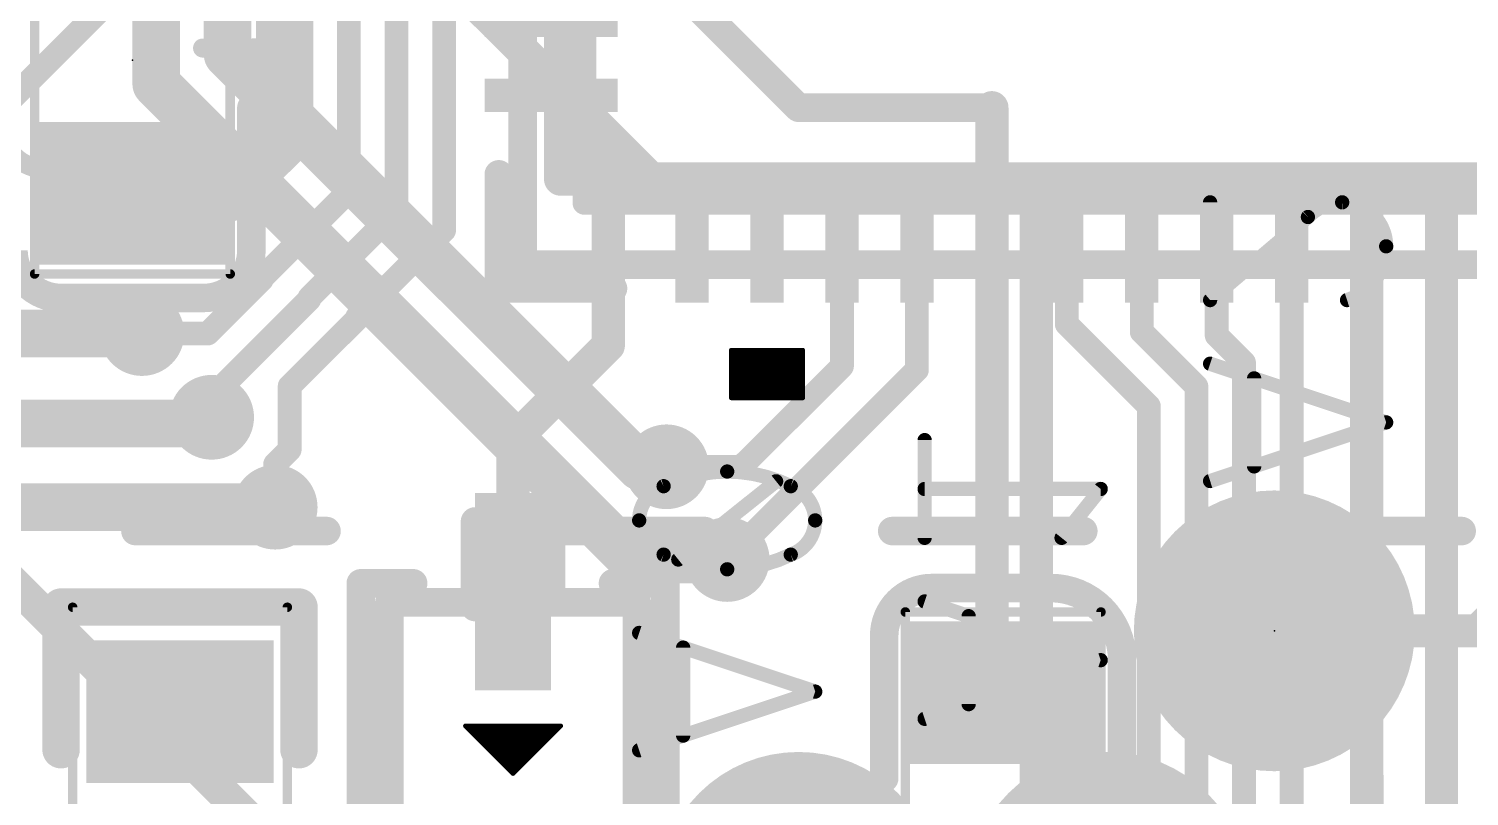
# Model space of a CAD drawing. Extents: x -5 to 103, y -6 to 58.
# Drawn here: x 82.25 to 89.94, y 20.83 to 24.93 of the extents above; entities that cross this region are included whole.
import ezdxf

# ---------------------------------------------------------------- set-up
doc = ezdxf.new("R2010")
doc.units = 0
for name, color, linetype in [('1', 12, 'CONTINUOUS'), ('16', 132, 'CONTINUOUS'), ('18', 110, 'CONTINUOUS'), ('21', 40, 'CONTINUOUS'), ('22', 3, 'CONTINUOUS'), ('23', 53, 'CONTINUOUS'), ('24', 53, 'CONTINUOUS'), ('25', 40, 'CONTINUOUS'), ('39', 12, 'CONTINUOUS'), ('51', 254, 'CONTINUOUS')]:
    doc.layers.add(name, color=color, linetype=linetype)

# ---------------------------------------------------------------- blocks, each defined once
blk = doc.blocks.new('RECT')
blk.add_solid([(-0.5, -0.5), (0.5, -0.5), (-0.5, 0.5), (0.5, 0.5)])
blk = doc.blocks.new('PIE')
at = {"const_width": 0.5}
blk.add_lwpolyline([(0, -0.25, 1), (0, 0.25, 1), (0, -0.25)], format="xyb", dxfattribs=at)
blk = doc.blocks.new('ROUNDV')
at = {"const_width": 0.5}
blk.add_lwpolyline([(0, -0.25, 1), (0, 0.25, 1), (0, -0.25)], format="xyb", dxfattribs=at)

msp = doc.modelspace()

# ---------------------------------------------------------------- linework, layer by layer
at = {"layer": '1'}
for points, const_width in [([(85.09, 33.02), (85.09, 24.13)], 0.1778), ([(85.217, 24.003), (85.217, 30.353)], 0.127), ([(83.6168, 24.3586), (83.6168, 25.9842)], 0.3048), ([(83.9597, 25.7378), (83.9597, 24.0665)], 0.127), ([(84.2137, 25.5524), (84.2137, 23.9613)], 0.127), ([(82.1131, 24.5137), (82.804, 25.2046)], 0.127), ([(84.4677, 25.2222), (84.4677, 23.8561)], 0.127), ([(85.725, 25.146), (86.36, 24.511)], 0.1524), ([(85.344, 24.2729), (85.0392, 24.5777)], 0.1778), ([(86.36, 24.511), (87.3919, 24.511)], 0.1524), ([(87.3919, 23.8252), (87.3919, 24.511)], 0.1778), ([(83.6168, 24.3586), (83.312, 24.0538)], 0.3048), ([(85.344, 23.241), (85.344, 24.2729)], 0.1778), ([(82.804, 24.0538), (83.312, 24.0538)], 0.3048), ([(85.09, 24.13), (87.63, 24.13)], 0.1778), ([(87.63, 24.13), (87.63, 20.32)], 0.1778), ([(83.9216, 24.0284), (83.82, 23.9268)], 0.127), ([(83.9597, 24.0665), (83.9216, 24.0284)], 0.127), ([(84.2137, 23.9613), (83.7489, 23.4965)], 0.127), ([(90.932, 24.003), (85.217, 24.003)], 0.127), ([(83.4949, 23.6017), (83.82, 23.9268)], 0.127), ([(84.4677, 23.8561), (84.0029, 23.3913)], 0.127), ([(87.3919, 23.8252), (87.3919, 21.4471)], 0.1778), ([(89.3921, 23.8252), (89.3921, 19.0666)], 0.1778), ([(89.7922, 23.8252), (89.7922, 20.1551)], 0.1778), ([(86.5918, 23.1303), (86.5918, 23.8252)], 0.127), ([(86.9918, 23.1108), (86.9918, 23.8252)], 0.127), ([(87.7919, 23.8252), (87.7919, 23.3549)], 0.127), ([(88.192, 23.8252), (88.192, 23.314)], 0.127), ([(88.592, 23.295), (88.592, 23.8252)], 0.127), ([(88.9921, 23.8252), (88.9921, 16.4179)], 0.127), ([(83.2058, 23.3048), (83.4949, 23.5939)], 0.127), ([(83.4949, 23.5939), (83.4949, 23.6017)], 0.127), ([(83.7489, 23.4887), (83.2268, 22.9666)], 0.127), ([(83.7489, 23.4965), (83.7489, 23.4887)], 0.127), ([(84.0029, 23.3913), (84.0029, 23.3835)], 0.127), ([(84.0029, 23.3835), (83.6435, 23.0241)], 0.127), ([(88.2301, 22.9167), (87.7919, 23.3549)], 0.127), ([(88.4841, 23.0219), (88.192, 23.314)], 0.127), ([(82.8546, 23.3048), (83.2058, 23.3048)], 0.127), ([(84.836, 22.733), (85.344, 23.241)], 0.1778), ([(88.7381, 23.1489), (88.592, 23.295)], 0.127), ([(85.979, 22.098), (86.9918, 23.1108)], 0.127), ([(86.5918, 23.1303), (86.0547, 22.5933)], 0.127), ([(88.7381, 15.24), (88.7381, 23.1489)], 0.127), ([(83.6435, 23.0241), (83.6435, 22.685)], 0.127), ([(88.4841, 16.51), (88.4841, 23.0219)], 0.127), ([(83.2268, 22.9666), (83.2268, 22.8576)], 0.127), ([(83.82, 20.32), (81.28, 22.86)], 0.1778), ([(88.2301, 16.891), (88.2301, 22.9167)], 0.127), ([(84.836, 21.9266), (84.836, 22.733)], 0.1778), ([(83.6435, 22.685), (83.566, 22.6075)], 0.127), ([(83.566, 22.6075), (83.566, 22.3774)], 0.127), ([(85.6549, 22.5933), (86.0547, 22.5933)], 0.127), ([(87.3919, 21.4471), (87.4522, 21.3868)], 0.1778)]:
    msp.add_lwpolyline(points, dxfattribs=dict(at, const_width=const_width))
for points, const_width in [([(85.0706, 24.6091, 1), (85.0078, 24.5462)], 0.0889), ([(86.36, 24.5491, 1), (86.36, 24.4729)], 0.0762), ([(86.3331, 24.4841, 1), (86.3869, 24.5379)], 0.0762), ([(87.4363, 24.511, 1), (87.3474, 24.511)], 0.0889), ([(87.3919, 24.4729, 1), (87.3919, 24.5491)], 0.0762), ([(83.6707, 24.3047, 1), (83.5629, 24.4125)], 0.1524), ([(83.5406, 24.3586, 1), (83.693, 24.3586)], 0.1524), ([(85.3885, 24.2729, 1), (85.2996, 24.2729)], 0.0889), ([(85.3126, 24.2414, 1), (85.3754, 24.3043)], 0.0889), ([(82.804, 24.13, 1), (82.804, 23.9776)], 0.1524), ([(83.2581, 24.1077, 1), (83.3659, 23.9999)], 0.1524), ([(83.312, 23.9776, 1), (83.312, 24.13)], 0.1524), ([(85.09, 24.1745, 1), (85.09, 24.0856)], 0.0889), ([(85.0456, 24.13, 1), (85.1345, 24.13)], 0.0889), ([(87.6745, 24.13, 1), (87.5856, 24.13)], 0.0889), ([(87.63, 24.0856, 1), (87.63, 24.1745)], 0.0889), ([(83.8991, 24.0509, 1), (83.9441, 24.0059)], 0.0635), ([(83.9441, 24.0059, 1), (83.8991, 24.0509)], 0.0635), ([(83.9279, 24.0665, 1), (83.9915, 24.0665)], 0.0635), ([(83.9822, 24.044, 1), (83.9372, 24.089)], 0.0635), ([(84.182, 23.9613, 1), (84.2455, 23.9613)], 0.0635), ([(84.2362, 23.9388, 1), (84.1912, 23.9837)], 0.0635), ([(85.1852, 24.003, 1), (85.2488, 24.003)], 0.0635), ([(85.217, 24.0347, 1), (85.217, 23.9713)], 0.0635), ([(83.7975, 23.9493, 1), (83.8425, 23.9043)], 0.0635), ([(83.8425, 23.9043, 1), (83.7975, 23.9493)], 0.0635), ([(84.4902, 23.8336, 1), (84.4452, 23.8785)], 0.0635), ([(87.4363, 23.8252, 1), (87.3474, 23.8252)], 0.0889), ([(89.4366, 23.8252, 1), (89.3477, 23.8252)], 0.0889), ([(89.8366, 23.8252, 1), (89.7477, 23.8252)], 0.0889), ([(84.436, 23.8561, 1), (84.4995, 23.8561)], 0.0635), ([(86.6235, 23.8252, 1), (86.56, 23.8252)], 0.0635), ([(87.0236, 23.8252, 1), (86.9601, 23.8252)], 0.0635), ([(87.3474, 23.8252, 1), (87.4363, 23.8252)], 0.0889), ([(87.8237, 23.8252, 1), (87.7602, 23.8252)], 0.0635), ([(88.2237, 23.8252, 1), (88.1602, 23.8252)], 0.0635), ([(88.6238, 23.8252, 1), (88.5603, 23.8252)], 0.0635), ([(89.0238, 23.8252, 1), (88.9603, 23.8252)], 0.0635), ([(83.5266, 23.6017, 1), (83.4631, 23.6017)], 0.0635), ([(83.4631, 23.5939, 1), (83.5266, 23.5939)], 0.0635), ([(83.4724, 23.6241, 1), (83.5173, 23.5792)], 0.0635), ([(83.5173, 23.5714, 1), (83.4724, 23.6163)], 0.0635), ([(83.7806, 23.4965, 1), (83.7171, 23.4965)], 0.0635), ([(83.7264, 23.5189, 1), (83.7713, 23.474)], 0.0635), ([(83.7713, 23.4662, 1), (83.7264, 23.5111)], 0.0635), ([(83.7171, 23.4887, 1), (83.7806, 23.4887)], 0.0635), ([(84.0346, 23.3913, 1), (83.9711, 23.3913)], 0.0635), ([(83.9804, 23.4137, 1), (84.0253, 23.3688)], 0.0635), ([(83.9711, 23.3835, 1), (84.0346, 23.3835)], 0.0635), ([(84.0253, 23.361, 1), (83.9804, 23.4059)], 0.0635), ([(87.7602, 23.3549, 1), (87.8237, 23.3549)], 0.0635), ([(87.8144, 23.3773, 1), (87.7695, 23.3324)], 0.0635), ([(88.2144, 23.3365, 1), (88.1695, 23.2916)], 0.0635), ([(82.8546, 23.3366, 1), (82.8546, 23.2731)], 0.0635), ([(83.1833, 23.3273, 1), (83.2283, 23.2824)], 0.0635), ([(83.2058, 23.2731, 1), (83.2058, 23.3366)], 0.0635), ([(85.3754, 23.2096, 1), (85.3126, 23.2724)], 0.0889), ([(88.1602, 23.314, 1), (88.2237, 23.314)], 0.0635), ([(88.5603, 23.295, 1), (88.6238, 23.295)], 0.0635), ([(88.6145, 23.3174, 1), (88.5696, 23.2725)], 0.0635), ([(85.2996, 23.241, 1), (85.3885, 23.241)], 0.0889), ([(86.56, 23.1303, 1), (86.6235, 23.1303)], 0.0635), ([(86.6142, 23.1079, 1), (86.5693, 23.1528)], 0.0635), ([(87.0143, 23.0884, 1), (86.9694, 23.1333)], 0.0635), ([(88.7698, 23.1489, 1), (88.7063, 23.1489)], 0.0635), ([(88.7156, 23.1265, 1), (88.7605, 23.1714)], 0.0635), ([(83.621, 23.0465, 1), (83.666, 23.0016)], 0.0635), ([(83.6753, 23.0241, 1), (83.6118, 23.0241)], 0.0635), ([(86.9601, 23.1108, 1), (87.0236, 23.1108)], 0.0635), ([(88.5158, 23.0219, 1), (88.4523, 23.0219)], 0.0635), ([(88.4616, 22.9995, 1), (88.5065, 23.0444)], 0.0635), ([(83.2585, 22.9666, 1), (83.195, 22.9666)], 0.0635), ([(83.2043, 22.9891, 1), (83.2493, 22.9441)], 0.0635), ([(88.2618, 22.9167, 1), (88.1983, 22.9167)], 0.0635), ([(88.2076, 22.8943, 1), (88.2525, 22.9392)], 0.0635), ([(83.195, 22.8576, 1), (83.2585, 22.8576)], 0.0635), ([(84.8046, 22.7644, 1), (84.8674, 22.7016)], 0.0889), ([(84.8804, 22.733, 1), (84.7916, 22.733)], 0.0889), ([(83.6118, 22.685, 1), (83.6753, 22.685)], 0.0635), ([(83.666, 22.6625, 1), (83.621, 22.7074)], 0.0635), ([(83.5978, 22.6075, 1), (83.5343, 22.6075)], 0.0635), ([(83.5435, 22.6299, 1), (83.5885, 22.585)], 0.0635), ([(85.6549, 22.625, 1), (85.6549, 22.5615)], 0.0635), ([(86.0322, 22.6157, 1), (86.0771, 22.5708)], 0.0635), ([(86.0547, 22.5615, 1), (86.0547, 22.625)], 0.0635), ([(83.5343, 22.3774, 1), (83.5978, 22.3774)], 0.0635), ([(85.9565, 22.1205, 1), (86.0015, 22.0755)], 0.0635), ([(84.7916, 21.9266, 1), (84.8804, 21.9266)], 0.0889), ([(87.4233, 21.4786, 1), (87.3604, 21.4157)], 0.0889), ([(87.3474, 21.4471, 1), (87.4363, 21.4471)], 0.0889), ([(87.4208, 21.3554, 1), (87.4836, 21.4182)], 0.0889)]:
    msp.add_lwpolyline(points, format="xyb", dxfattribs=dict(at, const_width=const_width))
at = {"layer": '16'}
for points, const_width in [([(82.931, 31.623), (82.931, 24.638)], 0.254), ([(83.312, 31.3249), (83.312, 24.7958)], 0.254), ([(85.5726, 24.13), (84.328, 25.3746)], 0.1778), ([(83.312, 24.7958), (85.5146, 22.5933)], 0.254), ([(82.931, 24.638), (85.471, 22.098)], 0.254), ([(96.52, 24.13), (85.5726, 24.13)], 0.1778), ([(77.9504, 23.3048), (82.8546, 23.3048)], 0.254), ([(77.8918, 22.8246), (83.1938, 22.8246)], 0.254), ([(83.1938, 22.8246), (83.2268, 22.8576)], 0.254), ([(85.5146, 22.5933), (85.6549, 22.5933)], 0.254), ([(77.8002, 22.3774), (83.566, 22.3774)], 0.254), ([(85.471, 22.098), (85.979, 22.098)], 0.254), ([(90.2343, 21.9657), (89.9856, 21.717)], 0.1778), ([(89.9856, 21.717), (88.9, 21.717)], 0.1778)]:
    msp.add_lwpolyline(points, dxfattribs=dict(at, const_width=const_width))
for points, const_width in [([(83.3569, 24.8407, 1), (83.2671, 24.7509)], 0.127), ([(83.2485, 24.7958, 1), (83.3755, 24.7958)], 0.127), ([(82.9759, 24.6829, 1), (82.8861, 24.5931)], 0.127), ([(82.8675, 24.638, 1), (82.9945, 24.638)], 0.127), ([(85.5726, 24.1745, 1), (85.5726, 24.0856)], 0.0889), ([(85.5412, 24.0986, 1), (85.604, 24.1614)], 0.0889), ([(82.8546, 23.2413, 1), (82.8546, 23.3683)], 0.127), ([(83.1489, 22.8695, 1), (83.2387, 22.7797)], 0.127), ([(83.2717, 22.8127, 1), (83.1819, 22.9025)], 0.127), ([(83.1938, 22.7611, 1), (83.1938, 22.8881)], 0.127), ([(85.5146, 22.6568, 1), (85.5146, 22.5298)], 0.127), ([(85.4697, 22.5484, 1), (85.5595, 22.6382)], 0.127), ([(85.6549, 22.5298, 1), (85.6549, 22.6568)], 0.127), ([(83.566, 22.3139, 1), (83.566, 22.4409)], 0.127), ([(85.471, 22.1615, 1), (85.471, 22.0345)], 0.127), ([(85.979, 22.0345, 1), (85.979, 22.1615)], 0.127), ([(85.4261, 22.0531, 1), (85.5159, 22.1429)], 0.127), ([(88.9, 21.7615, 1), (88.9, 21.6726)], 0.0889), ([(89.9542, 21.7484, 1), (90.017, 21.6856)], 0.0889)]:
    msp.add_lwpolyline(points, format="xyb", dxfattribs=dict(at, const_width=const_width))
at = {"layer": '21'}
for points, const_width in [([(83.439, 23.749), (83.439, 24.511)], 0.1524), ([(84.7598, 24.1554), (84.7598, 23.5458)], 0.1524), ([(84.7598, 23.5458), (85.3694, 23.5458)], 0.1524), ([(82.423, 23.495), (83.185, 23.495)], 0.1524), ([(86.0012, 22.9616), (86.0012, 23.2156)], 0.0254), ([(86.0012, 23.2156), (86.3822, 23.2156)], 0.0254), ([(86.3822, 23.2156), (86.3822, 22.9616)], 0.0254), ([(86.0012, 23.1902), (86.3822, 23.1902)], 0.0254), ([(86.0012, 23.1648), (86.3822, 23.1648)], 0.0254), ([(86.0012, 23.1394), (86.3822, 23.1394)], 0.0254), ([(86.0012, 23.114), (86.3822, 23.114)], 0.0254), ([(86.0012, 23.0886), (86.3822, 23.0886)], 0.0254), ([(86.0012, 23.0632), (86.3822, 23.0632)], 0.0254), ([(86.0012, 23.0378), (86.3822, 23.0378)], 0.0254), ([(86.0012, 23.0124), (86.3822, 23.0124)], 0.0254), ([(86.0012, 22.987), (86.3822, 22.987)], 0.0254), ([(86.3822, 22.9616), (86.0012, 22.9616)], 0.0254), ([(86.0012, 22.9616), (86.3822, 22.9616)], 0.0254), ([(84.0232, 21.971), (84.0232, 19.939)], 0.1524), ([(84.3026, 21.971), (84.0232, 21.971)], 0.1524), ([(85.6488, 21.971), (85.3694, 21.971)], 0.1524), ([(85.6488, 19.939), (85.6488, 21.971)], 0.1524), ([(87.7062, 21.9456), (87.0712, 21.9456)], 0.1524), ([(83.693, 21.844), (82.423, 21.844)], 0.2), ([(82.423, 21.844), (82.423, 21.082)], 0.2), ([(83.693, 21.082), (83.693, 21.844)], 0.2), ([(86.8172, 21.6916), (86.8172, 20.9296)], 0.1524), ([(88.0872, 20.9296), (88.0872, 21.5646)], 0.1524), ([(85.09, 21.209), (84.582, 21.209)], 0.0254), ([(84.582, 21.209), (84.836, 20.955)], 0.0254), ([(84.6074, 21.1836), (85.0646, 21.1836)], 0.0254), ([(84.6328, 21.1582), (85.0392, 21.1582)], 0.0254), ([(84.836, 20.955), (85.09, 21.209)], 0.0254), ([(84.6582, 21.1328), (85.0138, 21.1328)], 0.0254), ([(84.6836, 21.1074), (84.9884, 21.1074)], 0.0254), ([(84.709, 21.082), (84.963, 21.082)], 0.0254), ([(84.7344, 21.0566), (84.9376, 21.0566)], 0.0254), ([(84.7598, 21.0312), (84.9122, 21.0312)], 0.0254), ([(84.7852, 21.0058), (84.8868, 21.0058)], 0.0254), ([(84.8106, 20.9804), (84.8614, 20.9804)], 0.0254)]:
    msp.add_lwpolyline(points, dxfattribs=dict(at, const_width=const_width))
for points, const_width in [([(83.4771, 24.511, 1), (83.4009, 24.511)], 0.0762), ([(84.7979, 24.1554, 1), (84.7217, 24.1554)], 0.0762), ([(82.169, 23.749, 0.4142), (82.423, 23.495)], 0.1524), ([(83.185, 23.495, 0.4142), (83.439, 23.749)], 0.1524), ([(83.4771, 23.749, 1), (83.4009, 23.749)], 0.0762), ([(83.4009, 23.749, 1), (83.4771, 23.749)], 0.0762), ([(84.7598, 23.5839, 1), (84.7598, 23.5077)], 0.0762), ([(85.3694, 23.5077, 1), (85.3694, 23.5839)], 0.0762), ([(82.423, 23.5331, 1), (82.423, 23.4569)], 0.0762), ([(82.423, 23.4569, 1), (82.423, 23.5331)], 0.0762), ([(83.185, 23.5331, 1), (83.185, 23.4569)], 0.0762), ([(83.185, 23.4569, 1), (83.185, 23.5331)], 0.0762), ([(84.7217, 23.5458, 1), (84.7979, 23.5458)], 0.0762), ([(86.0012, 23.222, 1), (86.0012, 23.2093)], 0.0127), ([(86.0076, 23.2156, 1), (85.9949, 23.2156)], 0.0127), ([(86.3886, 23.2156, 1), (86.3759, 23.2156)], 0.0127), ([(86.3822, 23.2093, 1), (86.3822, 23.222)], 0.0127), ([(86.0012, 23.1966, 1), (86.0012, 23.1838)], 0.0127), ([(86.0012, 23.1712, 1), (86.0012, 23.1584)], 0.0127), ([(86.0012, 23.1458, 1), (86.0012, 23.1331)], 0.0127), ([(86.3822, 23.1838, 1), (86.3822, 23.1966)], 0.0127), ([(86.3822, 23.1584, 1), (86.3822, 23.1712)], 0.0127), ([(86.3822, 23.1331, 1), (86.3822, 23.1458)], 0.0127), ([(86.0012, 23.1204, 1), (86.0012, 23.1076)], 0.0127), ([(86.0012, 23.095, 1), (86.0012, 23.0822)], 0.0127), ([(86.0012, 23.0696, 1), (86.0012, 23.0569)], 0.0127), ([(86.3822, 23.1076, 1), (86.3822, 23.1204)], 0.0127), ([(86.3822, 23.0822, 1), (86.3822, 23.095)], 0.0127), ([(86.3822, 23.0569, 1), (86.3822, 23.0696)], 0.0127), ([(86.0012, 23.0442, 1), (86.0012, 23.0314)], 0.0127), ([(86.0012, 23.0188, 1), (86.0012, 23.006)], 0.0127), ([(86.0012, 22.9934, 1), (86.0012, 22.9807)], 0.0127), ([(86.3822, 23.0314, 1), (86.3822, 23.0442)], 0.0127), ([(86.3822, 23.006, 1), (86.3822, 23.0188)], 0.0127), ([(86.3822, 22.9807, 1), (86.3822, 22.9934)], 0.0127), ([(86.0012, 22.968, 1), (86.0012, 22.9552)], 0.0127), ([(86.0012, 22.968, 1), (86.0012, 22.9552)], 0.0127), ([(85.9949, 22.9616, 1), (86.0076, 22.9616)], 0.0127), ([(86.3759, 22.9616, 1), (86.3886, 22.9616)], 0.0127), ([(86.3822, 22.9552, 1), (86.3822, 22.968)], 0.0127), ([(86.3822, 22.9552, 1), (86.3822, 22.968)], 0.0127), ([(84.0613, 21.971, 1), (83.9851, 21.971)], 0.0762), ([(84.0232, 22.0091, 1), (84.0232, 21.9329)], 0.0762), ([(84.3026, 21.9329, 1), (84.3026, 22.0091)], 0.0762), ([(85.3694, 22.0091, 1), (85.3694, 21.9329)], 0.0762), ([(85.6869, 21.971, 1), (85.6107, 21.971)], 0.0762), ([(85.6488, 21.9329, 1), (85.6488, 22.0091)], 0.0762), ([(87.0712, 21.9456, 0.4142), (86.8172, 21.6916)], 0.1524), ([(87.0712, 21.9837, 1), (87.0712, 21.9075)], 0.0762), ([(87.0712, 21.9075, 1), (87.0712, 21.9837)], 0.0762), ([(88.0872, 21.5646, 0.4142), (87.7062, 21.9456)], 0.1524), ([(87.7062, 21.9837, 1), (87.7062, 21.9075)], 0.0762), ([(87.7062, 21.9075, 1), (87.7062, 21.9837)], 0.0762), ([(82.423, 21.894, 1), (82.423, 21.794)], 0.1), ([(82.473, 21.844, 1), (82.373, 21.844)], 0.1), ([(83.743, 21.844, 1), (83.643, 21.844)], 0.1), ([(83.693, 21.794, 1), (83.693, 21.894)], 0.1), ([(86.8553, 21.6916, 1), (86.7791, 21.6916)], 0.0762), ([(86.7791, 21.6916, 1), (86.8553, 21.6916)], 0.0762), ([(88.1253, 21.5646, 1), (88.0491, 21.5646)], 0.0762), ([(88.0491, 21.5646, 1), (88.1253, 21.5646)], 0.0762), ([(84.582, 21.2154, 1), (84.582, 21.2026)], 0.0127), ([(84.5865, 21.2135, 1), (84.5775, 21.2045)], 0.0127), ([(84.6074, 21.19, 1), (84.6074, 21.1773)], 0.0127), ([(84.6328, 21.1646, 1), (84.6328, 21.1518)], 0.0127), ([(84.6582, 21.1392, 1), (84.6582, 21.1264)], 0.0127), ([(85.0138, 21.1264, 1), (85.0138, 21.1392)], 0.0127), ([(85.0392, 21.1518, 1), (85.0392, 21.1646)], 0.0127), ([(85.0646, 21.1773, 1), (85.0646, 21.19)], 0.0127), ([(85.0945, 21.2045, 1), (85.0855, 21.2135)], 0.0127), ([(85.09, 21.2026, 1), (85.09, 21.2154)], 0.0127), ([(82.373, 21.082, 1), (82.473, 21.082)], 0.1), ([(83.643, 21.082, 1), (83.743, 21.082)], 0.1), ([(84.6836, 21.1138, 1), (84.6836, 21.1011)], 0.0127), ([(84.709, 21.0884, 1), (84.709, 21.0756)], 0.0127), ([(84.7344, 21.063, 1), (84.7344, 21.0502)], 0.0127), ([(84.9376, 21.0502, 1), (84.9376, 21.063)], 0.0127), ([(84.963, 21.0756, 1), (84.963, 21.0884)], 0.0127), ([(84.9884, 21.1011, 1), (84.9884, 21.1138)], 0.0127), ([(84.7598, 21.0376, 1), (84.7598, 21.0249)], 0.0127), ([(84.7852, 21.0122, 1), (84.7852, 20.9994)], 0.0127), ([(84.8106, 20.9868, 1), (84.8106, 20.974)], 0.0127), ([(84.8614, 20.974, 1), (84.8614, 20.9868)], 0.0127), ([(84.8868, 20.9994, 1), (84.8868, 21.0122)], 0.0127), ([(84.9122, 21.0249, 1), (84.9122, 21.0376)], 0.0127), ([(84.8315, 20.9595, 1), (84.8405, 20.9505)], 0.0127), ([(84.8315, 20.9505, 1), (84.8405, 20.9595)], 0.0127), ([(86.7791, 20.9296, 1), (86.8553, 20.9296)], 0.0762), ([(88.0491, 20.9296, 1), (88.1253, 20.9296)], 0.0762)]:
    msp.add_lwpolyline(points, format="xyb", dxfattribs=dict(at, const_width=const_width))
at = {"layer": '22', "const_width": 0.0762}
for points in [[(88.5571, 23.4837), (88.5571, 24.0058)], [(89.0792, 23.9275), (88.5571, 23.4837)], [(89.4969, 22.8304), (88.5571, 23.1436)], [(88.7921, 23.0653), (88.7921, 22.5954)], [(88.5571, 22.5171), (89.4969, 22.8304)], [(87.0331, 22.2137), (87.0331, 22.7358)], [(85.7179, 22.098), (86.2401, 22.5157)], [(87.9729, 22.4748), (87.0331, 22.4748)], [(87.7641, 22.2137), (87.9729, 22.4748)], [(87.9729, 21.5604), (87.0331, 21.8736)], [(87.2681, 21.7953), (87.2681, 21.3254)], [(86.4489, 21.3925), (85.5091, 21.7057)], [(85.7441, 21.6274), (85.7441, 21.1575)], [(87.0331, 21.2471), (87.9729, 21.5604)], [(85.5091, 21.0792), (86.4489, 21.3925)]]:
    msp.add_lwpolyline(points, dxfattribs=at)
at = {"layer": '22'}
for points, const_width in [([(88.5761, 24.0058, 1), (88.5381, 24.0058)], 0.0381), ([(89.2619, 24.0058, 0.2052), (89.0792, 23.9275)], 0.0762), ([(89.4969, 23.7709, 0.4142), (89.2619, 24.0058)], 0.0762), ([(89.2619, 24.0249, 1), (89.2619, 23.9868)], 0.0381), ([(89.262, 23.9868, 1), (89.2619, 24.0249)], 0.0381), ([(89.0654, 23.9406, 1), (89.093, 23.9144)], 0.0381), ([(89.0915, 23.913, 1), (89.0669, 23.942)], 0.0381), ([(89.2881, 23.4837, 0.3252), (89.4969, 23.7709)], 0.0762), ([(89.5159, 23.7709, 1), (89.4779, 23.7709)], 0.0381), ([(89.4779, 23.7709, 1), (89.516, 23.7709)], 0.0381), ([(88.5448, 23.4982, 1), (88.5694, 23.4692)], 0.0381), ([(88.5381, 23.4837, 1), (88.5761, 23.4837)], 0.0381), ([(89.2822, 23.5018, 1), (89.2939, 23.4656)], 0.0381), ([(88.5631, 23.1617, 1), (88.5511, 23.1256)], 0.0381), ([(88.8111, 23.0653, 1), (88.773, 23.0653)], 0.0381), ([(89.5029, 22.8123, 1), (89.4909, 22.8484)], 0.0381), ([(89.4909, 22.8123, 1), (89.5029, 22.8484)], 0.0381), ([(87.0521, 22.7358, 1), (87.0141, 22.7358)], 0.0381), ([(88.773, 22.5954, 1), (88.8111, 22.5954)], 0.0381), ([(85.979, 22.5679, 0.1139), (85.6396, 22.4896)], 0.0762), ([(86.3184, 22.4896, 0.1139), (85.979, 22.5679)], 0.0762), ([(85.979, 22.5869, 1), (85.979, 22.5489)], 0.0381), ([(85.979, 22.5489, 1), (85.979, 22.587)], 0.0381), ([(86.252, 22.5008, 1), (86.2282, 22.5306)], 0.0381), ([(88.5511, 22.5352, 1), (88.5631, 22.499)], 0.0381), ([(85.6396, 22.4896, 0.3205), (85.5091, 22.3068)], 0.0762), ([(85.6313, 22.5067, 1), (85.648, 22.4725)], 0.0381), ([(85.6458, 22.4716, 1), (85.6334, 22.5076)], 0.0381), ([(86.4489, 22.3068, 0.3205), (86.3184, 22.4896)], 0.0762), ([(86.3246, 22.5076, 1), (86.3122, 22.4716)], 0.0381), ([(86.31, 22.4725, 1), (86.3267, 22.5067)], 0.0381), ([(87.0331, 22.4938, 1), (87.0331, 22.4557)], 0.0381), ([(87.9878, 22.4629, 1), (87.958, 22.4867)], 0.0381), ([(87.9729, 22.4557, 1), (87.9729, 22.4938)], 0.0381), ([(85.5091, 22.3068, 0.3205), (85.6396, 22.1241)], 0.0762), ([(85.5281, 22.3068, 1), (85.4901, 22.3068)], 0.0381), ([(85.4901, 22.3068, 1), (85.5281, 22.3068)], 0.0381), ([(86.3184, 22.1241, 0.3205), (86.4489, 22.3068)], 0.0762), ([(86.4679, 22.3068, 1), (86.4299, 22.3068)], 0.0381), ([(86.4299, 22.3068, 1), (86.4679, 22.3068)], 0.0381), ([(87.0141, 22.2137, 1), (87.0521, 22.2137)], 0.0381), ([(87.7492, 22.2256, 1), (87.7789, 22.2018)], 0.0381), ([(85.6396, 22.1241, 0.1139), (85.979, 22.0458)], 0.0762), ([(85.648, 22.1412, 1), (85.6313, 22.107)], 0.0381), ([(85.6334, 22.1061, 1), (85.6458, 22.1421)], 0.0381), ([(85.979, 22.0458, 0.1139), (86.3184, 22.1241)], 0.0762), ([(86.3122, 22.1421, 1), (86.3246, 22.1061)], 0.0381), ([(86.3267, 22.107, 1), (86.31, 22.1412)], 0.0381), ([(85.706, 22.1129, 1), (85.7298, 22.0831)], 0.0381), ([(85.979, 22.0648, 1), (85.979, 22.0267)], 0.0381), ([(85.979, 22.0267, 1), (85.979, 22.0648)], 0.0381), ([(87.0391, 21.8917, 1), (87.0271, 21.8556)], 0.0381), ([(87.2871, 21.7953, 1), (87.249, 21.7953)], 0.0381), ([(85.5151, 21.7238, 1), (85.5031, 21.6876)], 0.0381), ([(85.7631, 21.6274, 1), (85.725, 21.6274)], 0.0381), ([(87.9789, 21.5423, 1), (87.9669, 21.5784)], 0.0381), ([(87.9669, 21.5423, 1), (87.9789, 21.5784)], 0.0381), ([(86.4549, 21.3744, 1), (86.4429, 21.4105)], 0.0381), ([(86.4429, 21.3744, 1), (86.4549, 21.4105)], 0.0381), ([(87.249, 21.3254, 1), (87.2871, 21.3254)], 0.0381), ([(87.0271, 21.2652, 1), (87.0391, 21.229)], 0.0381), ([(85.725, 21.1575, 1), (85.7631, 21.1575)], 0.0381), ([(85.5031, 21.0973, 1), (85.5151, 21.0611)], 0.0381)]:
    msp.add_lwpolyline(points, format="xyb", dxfattribs=dict(at, const_width=const_width))
at = {"layer": '23'}
for p in [(82.804, 24.765), (84.836, 20.955)]:
    msp.add_point(p, dxfattribs=at)
at = {"layer": '24'}
msp.add_point((88.9, 21.717), dxfattribs=at)
at = {"layer": '25'}
for points, const_width in [([(83.4381, 24.8299, 1), (83.4381, 25.3492)], 0.1016), ([(83.1784, 24.8553, 1), (83.1784, 24.8045)], 0.0508), ([(83.3732, 24.1808, 1), (83.3732, 24.8299)], 0.1016), ([(83.3732, 24.8553, 1), (83.3732, 24.8045)], 0.0508), ([(83.4381, 24.8553, 1), (83.4381, 24.8045)], 0.0508), ([(83.4381, 24.8045, 1), (83.4381, 24.8553)], 0.0508), ([(82.0928, 24.4404, 0.4142), (82.3524, 24.1808)], 0.1016), ([(82.3524, 24.2062, 1), (82.3524, 24.1554)], 0.0508), ([(82.3524, 24.1554, 1), (82.3524, 24.2062)], 0.0508), ([(82.6121, 24.1554, 1), (82.6121, 24.2062)], 0.0508), ([(83.0486, 24.2062, 1), (83.0486, 24.1554)], 0.0508), ([(83.3732, 24.2062, 1), (83.3732, 24.1554)], 0.0508), ([(83.3732, 24.1554, 1), (83.3732, 24.2062)], 0.0508), ([(88.2904, 22.0773, 1), (88.2396, 22.0773)], 0.0508), ([(89.0439, 22.0773, 0.4142), (88.7843, 21.8177)], 0.1016), ([(89.0439, 22.1027, 1), (89.0439, 22.0519)], 0.0508), ([(89.0439, 22.0519, 1), (89.0439, 22.1027)], 0.0508), ([(89.4334, 21.8177, 0.4142), (89.1738, 22.0773)], 0.1016), ([(89.1738, 22.1027, 1), (89.1738, 22.0519)], 0.0508), ([(89.1738, 22.0519, 1), (89.1738, 22.1027)], 0.0508), ([(88.8097, 21.8177, 1), (88.7589, 21.8177)], 0.0508), ([(88.7589, 21.8177, 1), (88.8097, 21.8177)], 0.0508), ([(89.4588, 21.8177, 1), (89.408, 21.8177)], 0.0508), ([(89.408, 21.8177, 1), (89.4588, 21.8177)], 0.0508), ([(88.265, 21.4536, 1), (88.265, 21.4028)], 0.0508), ([(88.2396, 21.4282, 1), (88.2904, 21.4282)], 0.0508), ([(88.7589, 21.4282, 1), (88.8097, 21.4282)], 0.0508), ([(88.7843, 21.4028, 1), (88.7843, 21.4536)], 0.0508), ([(89.408, 21.4282, 1), (89.4588, 21.4282)], 0.0508), ([(89.4588, 20.9343, 1), (89.408, 20.9343)], 0.0508)]:
    msp.add_lwpolyline(points, format="xyb", dxfattribs=dict(at, const_width=const_width))
at = {"layer": '25', "const_width": 0.1016}
for points in [[(83.4381, 24.8299), (83.1784, 24.8299)], [(82.6121, 24.1808), (82.3524, 24.1808)], [(83.0486, 24.1808), (83.3732, 24.1808)], [(88.265, 21.4282), (88.265, 22.0773)], [(89.1738, 22.0773), (89.0439, 22.0773)], [(88.7843, 21.8177), (88.7843, 21.4282)], [(89.4334, 21.4282), (89.4334, 21.8177)], [(88.7843, 21.4282), (88.265, 21.4282)], [(89.4334, 20.2852), (89.4334, 20.9343)]]:
    msp.add_lwpolyline(points, dxfattribs=at)
at = {"layer": '39', "const_width": 0.0508}
for points in [[(82.2818, 23.623), (82.2818, 25.907)], [(83.3262, 25.907), (83.3262, 23.623)], [(83.3262, 23.623), (82.2818, 23.623)], [(82.485, 19.305), (82.485, 21.843)], [(82.485, 21.843), (83.631, 21.843)], [(83.631, 21.843), (83.631, 19.305)], [(86.93, 19.5336), (86.93, 21.8176)], [(86.93, 21.8176), (87.9744, 21.8176)], [(87.9744, 21.8176), (87.9744, 19.5336)]]:
    msp.add_lwpolyline(points, dxfattribs=at)
at = {"layer": '39', "const_width": 0.0254}
for points in [[(82.2818, 23.6357, 1), (82.2818, 23.6103)], [(82.2691, 23.623, 1), (82.2945, 23.623)], [(83.3135, 23.623, 1), (83.3389, 23.623)], [(83.3262, 23.6103, 1), (83.3262, 23.6357)], [(82.4977, 21.843, 1), (82.4723, 21.843)], [(82.485, 21.8557, 1), (82.485, 21.8303)], [(83.6437, 21.843, 1), (83.6183, 21.843)], [(83.631, 21.8303, 1), (83.631, 21.8557)], [(86.9427, 21.8176, 1), (86.9173, 21.8176)], [(86.93, 21.8303, 1), (86.93, 21.8049)], [(87.9871, 21.8176, 1), (87.9617, 21.8176)], [(87.9744, 21.8049, 1), (87.9744, 21.8303)]]:
    msp.add_lwpolyline(points, format="xyb", dxfattribs=at)
at = {"layer": '51', "const_width": 0.1524}
for points in [[(84.8868, 30.6832), (84.8868, 23.6728)], [(84.8868, 25.0952), (84.8868, 24.8666)], [(84.8868, 24.6888), (84.8868, 24.4602)], [(84.8868, 23.6728), (91.8972, 23.6728)], [(85.6742, 23.6728), (85.9028, 23.6728)], [(86.0806, 23.6728), (86.3092, 23.6728)], [(86.487, 23.6728), (86.7156, 23.6728)], [(86.868, 23.6728), (87.0966, 23.6728)], [(87.2744, 23.6728), (87.503, 23.6728)], [(87.6808, 23.6728), (87.9094, 23.6728)], [(88.0872, 23.6728), (88.3158, 23.6728)], [(88.4682, 23.6728), (88.6968, 23.6728)], [(88.8746, 23.6728), (89.1032, 23.6728)], [(89.281, 23.6728), (89.5096, 23.6728)], [(89.6874, 23.6728), (89.916, 23.6728)], [(85.0392, 22.3012), (84.6328, 22.3012)], [(84.6328, 22.3012), (84.6328, 21.844)], [(85.0392, 21.8694), (85.0392, 22.3012)], [(82.82, 22.25), (83.84, 22.25)], [(84.84, 22.25), (85.86, 22.25)], [(86.86, 22.25), (87.88, 22.25)], [(88.88, 22.25), (89.9, 22.25)], [(85.4964, 21.8694), (84.1756, 21.8694)], [(84.1756, 21.8694), (84.1756, 20.0406)], [(84.6328, 21.844), (85.0392, 21.8694)], [(85.4964, 20.0406), (85.4964, 21.8694)]]:
    msp.add_lwpolyline(points, dxfattribs=at)
at = {"layer": '51', "const_width": 0.0762}
for points in [[(84.8487, 24.8666, 1), (84.9249, 24.8666)], [(84.9249, 24.6888, 1), (84.8487, 24.6888)], [(84.8487, 24.4602, 1), (84.9249, 24.4602)], [(84.8868, 23.7109, 1), (84.8868, 23.6347)], [(84.8487, 23.6728, 1), (84.9249, 23.6728)], [(85.6742, 23.7109, 1), (85.6742, 23.6347)], [(85.9028, 23.6347, 1), (85.9028, 23.7109)], [(86.0806, 23.7109, 1), (86.0806, 23.6347)], [(86.3092, 23.6347, 1), (86.3092, 23.7109)], [(86.487, 23.7109, 1), (86.487, 23.6347)], [(86.7156, 23.6347, 1), (86.7156, 23.7109)], [(86.868, 23.7109, 1), (86.868, 23.6347)], [(87.0966, 23.6347, 1), (87.0966, 23.7109)], [(87.2744, 23.7109, 1), (87.2744, 23.6347)], [(87.503, 23.6347, 1), (87.503, 23.7109)], [(87.6808, 23.7109, 1), (87.6808, 23.6347)], [(87.9094, 23.6347, 1), (87.9094, 23.7109)], [(88.0872, 23.7109, 1), (88.0872, 23.6347)], [(88.3158, 23.6347, 1), (88.3158, 23.7109)], [(88.4682, 23.7109, 1), (88.4682, 23.6347)], [(88.6968, 23.6347, 1), (88.6968, 23.7109)], [(88.8746, 23.7109, 1), (88.8746, 23.6347)], [(89.1032, 23.6347, 1), (89.1032, 23.7109)], [(89.281, 23.7109, 1), (89.281, 23.6347)], [(89.5096, 23.6347, 1), (89.5096, 23.7109)], [(89.6874, 23.7109, 1), (89.6874, 23.6347)], [(89.916, 23.6347, 1), (89.916, 23.7109)], [(84.6328, 22.3393, 1), (84.6328, 22.2631)], [(84.6709, 22.3012, 1), (84.5947, 22.3012)], [(85.0773, 22.3012, 1), (85.0011, 22.3012)], [(85.0392, 22.2631, 1), (85.0392, 22.3393)], [(82.82, 22.2881, 1), (82.82, 22.2119)], [(83.84, 22.2119, 1), (83.84, 22.2881)], [(84.84, 22.2881, 1), (84.84, 22.2119)], [(85.86, 22.2119, 1), (85.86, 22.2881)], [(86.86, 22.2881, 1), (86.86, 22.2119)], [(87.88, 22.2119, 1), (87.88, 22.2881)], [(88.88, 22.2881, 1), (88.88, 22.2119)], [(89.9, 22.2119, 1), (89.9, 22.2881)], [(84.1756, 21.9075, 1), (84.1756, 21.8313)], [(84.2137, 21.8694, 1), (84.1375, 21.8694)], [(84.6304, 21.882, 1), (84.6352, 21.806)], [(85.0416, 21.8314, 1), (85.0368, 21.9074)], [(85.5345, 21.8694, 1), (85.4583, 21.8694)], [(85.4964, 21.8313, 1), (85.4964, 21.9075)], [(84.5947, 21.844, 1), (84.6709, 21.844)], [(85.0011, 21.8694, 1), (85.0773, 21.8694)]]:
    msp.add_lwpolyline(points, format="xyb", dxfattribs=at)

# ---------------------------------------------------------------- block references
at = {"layer": '1'}
for p, xscale, yscale, rotation in [((85.0392, 24.9777), 0.1778, 0.7112, 90), ((85.0392, 24.5777), 0.1778, 0.7112, 90), ((82.804, 24.0538), 0.762, 1.0008, 90), ((85.7917, 23.8252), 0.1778, 0.7112, 180), ((86.1917, 23.8252), 0.1778, 0.7112, 180), ((86.5918, 23.8252), 0.1778, 0.7112, 180), ((86.9918, 23.8252), 0.1778, 0.7112, 180), ((87.3919, 23.8252), 0.1778, 0.7112, 180), ((87.7919, 23.8252), 0.1778, 0.7112, 180), ((88.192, 23.8252), 0.1778, 0.7112, 180), ((88.592, 23.8252), 0.1778, 0.7112, 180), ((88.9921, 23.8252), 0.1778, 0.7112, 180), ((89.3921, 23.8252), 0.1778, 0.7112, 180), ((89.7922, 23.8252), 0.1778, 0.7112, 180), ((84.836, 21.9266), 1.0541, 0.4064, 90), ((87.4522, 21.3868), 0.762, 1.0008, 90), ((83.058, 21.2852), 0.762, 1.0008, 270)]:
    msp.add_blockref('RECT', p, dxfattribs=dict(at, xscale=xscale, yscale=yscale, rotation=rotation))
at = {"layer": '16', "xscale": 1.5, "yscale": 1.5}
for p in [(88.9, 21.717), (86.36, 20.32), (88.011, 20.32)]:
    msp.add_blockref('PIE', p, dxfattribs=at)
at = {"layer": '18', "xscale": 0.4524, "yscale": 0.4524}
for p in [(82.8546, 23.3048), (82.8546, 23.3048), (83.2268, 22.8576), (83.2268, 22.8576), (85.6549, 22.5933), (85.6549, 22.5933), (83.566, 22.3774), (83.566, 22.3774), (85.979, 22.098), (85.979, 22.098)]:
    msp.add_blockref('ROUNDV', p, dxfattribs=at)

doc.saveas('drawing.dxf')
